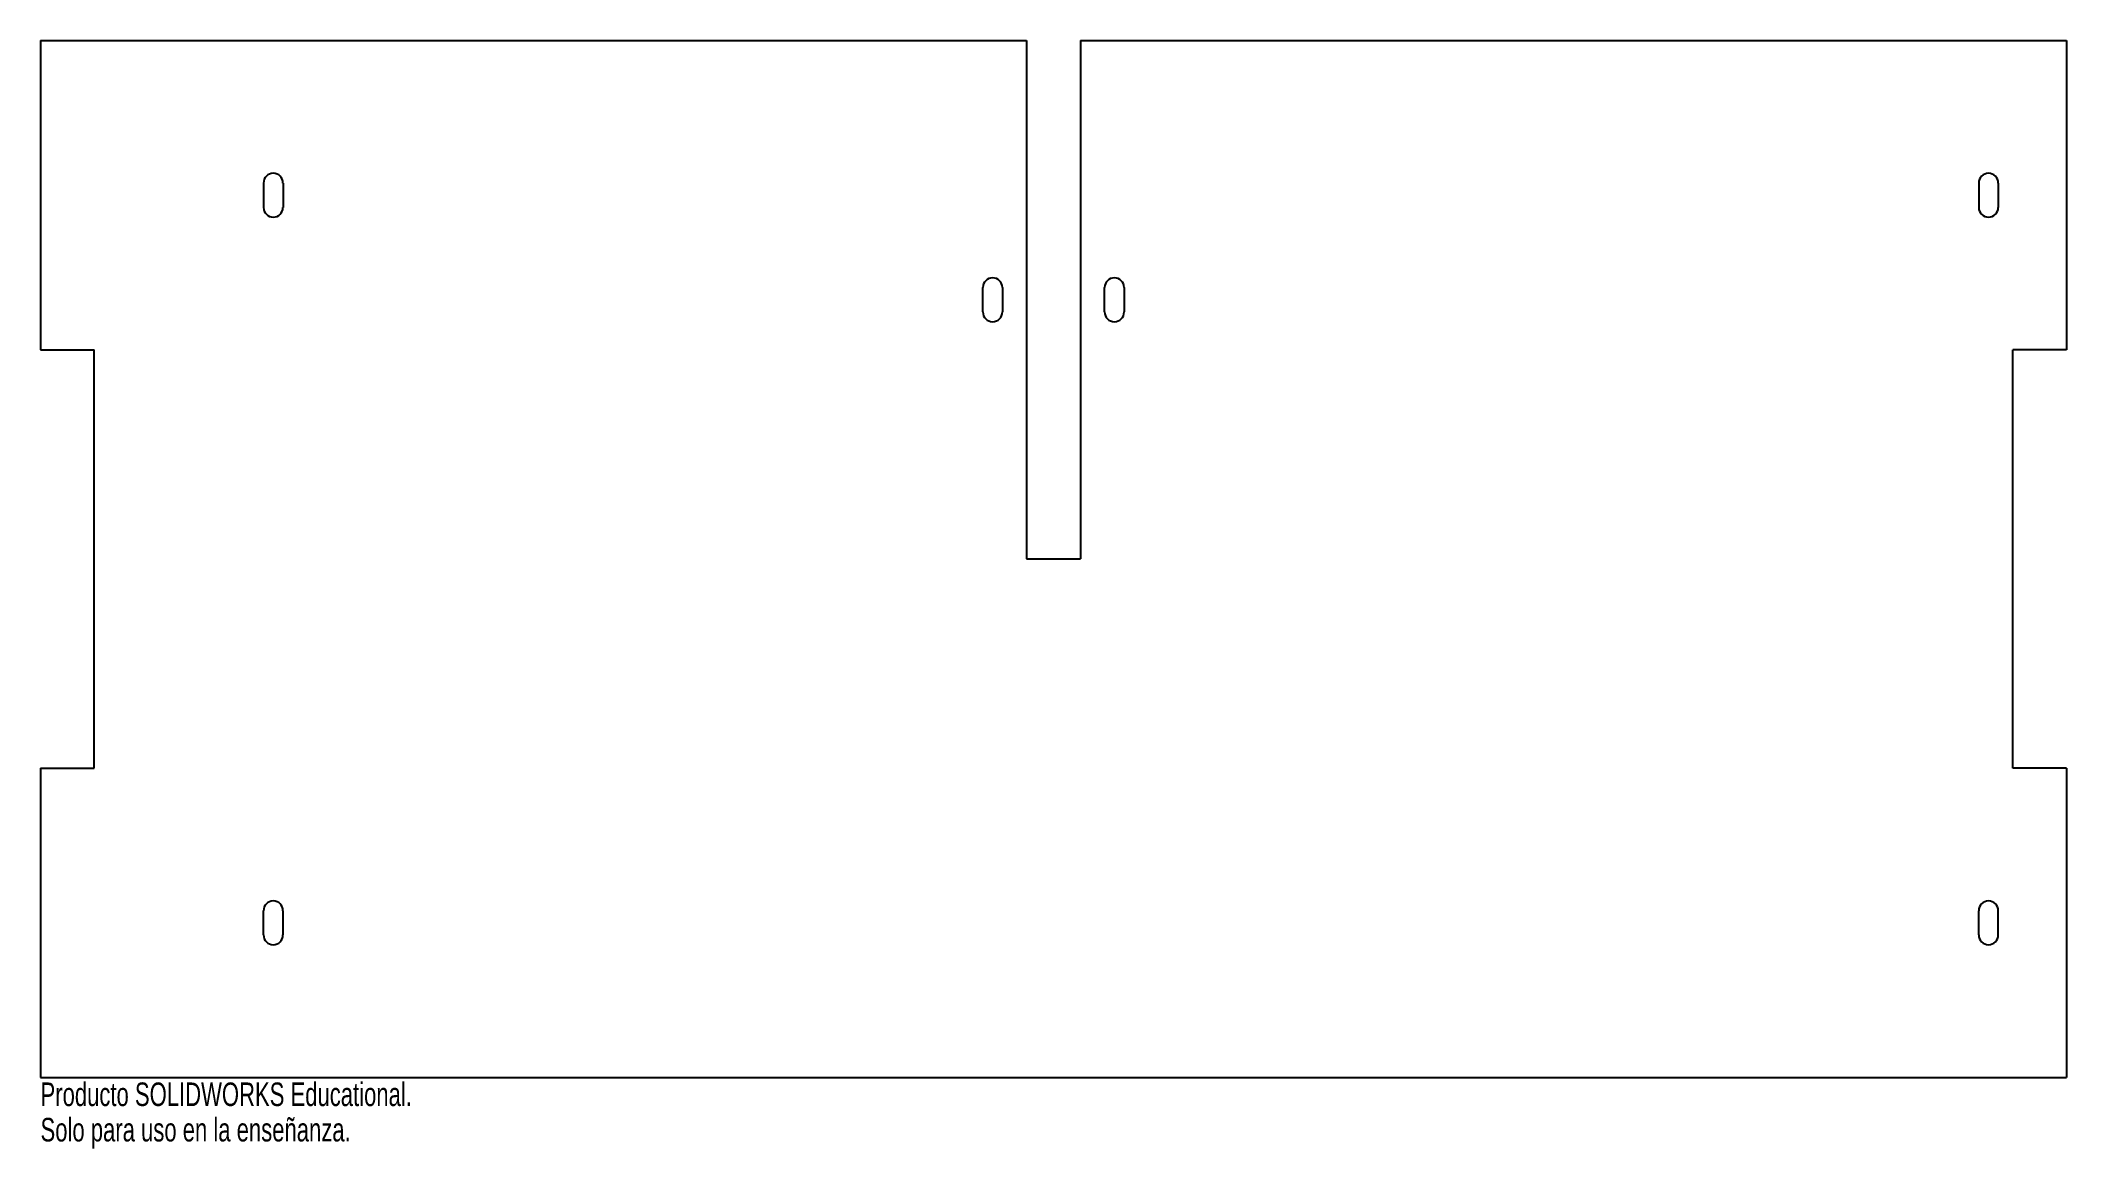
# Model space of a CAD drawing. Header units: inches. Extents: x -15.9 to 0.4, y -17.4 to -8.5.
import ezdxf

# ---------------------------------------------------------------- set-up
doc = ezdxf.new("R2010")
doc.units = ezdxf.units.IN
doc.header["$MEASUREMENT"] = 0
doc.styles.add('SLDTEXTSTYLE0', font='TXT', dxfattribs={"width": 0.7})

msp = doc.modelspace()

# ---------------------------------------------------------------- linework, layer by layer
at = {"color": 7, "linetype": 'Continuous', "lineweight": 25}
for p, q in [((-15.933, -8.473), (-7.967, -8.473)), ((-15.933, -8.473), (-15.933, -10.973)), ((-7.967, -8.473), (-7.967, -12.662)), ((-7.533, -8.473), (0.433, -8.473)), ((-7.533, -8.473), (-7.533, -12.662)), ((0.433, -8.473), (0.433, -10.973)), ((-14.132, -9.624), (-14.132, -9.821)), ((-13.974, -9.624), (-13.974, -9.821)), ((-0.276, -9.624), (-0.276, -9.821)), ((-0.118, -9.624), (-0.118, -9.821)), ((-8.321, -10.666), (-8.321, -10.469)), ((-8.163, -10.469), (-8.163, -10.666)), ((-7.337, -10.666), (-7.337, -10.469)), ((-7.179, -10.469), (-7.179, -10.666)), ((-15.933, -10.973), (-15.5, -10.973)), ((-15.5, -14.352), (-15.5, -10.973)), ((0, -14.352), (0, -10.973)), ((0.433, -10.973), (0, -10.973)), ((-7.967, -12.662), (-7.533, -12.662)), ((-15.933, -14.352), (-15.5, -14.352)), ((-15.933, -14.352), (-15.933, -16.852)), ((0.433, -14.352), (0, -14.352)), ((0.433, -14.352), (0.433, -16.852)), ((-14.132, -15.7), (-14.132, -15.504)), ((-13.974, -15.7), (-13.974, -15.504)), ((-0.276, -15.7), (-0.276, -15.504)), ((-0.118, -15.7), (-0.118, -15.504)), ((-15.933, -16.852), (0.433, -16.852))]:
    msp.add_line(p, q, dxfattribs=at)
for centre, start, end in [((-14.053, -9.624), 360, 180), ((-0.197, -9.624), 360, 180), ((-14.053, -9.821), 180, 360), ((-0.197, -9.821), 180, 360), ((-8.242, -10.469), 0, 180), ((-7.258, -10.469), 0, 180), ((-8.242, -10.666), 180, 360), ((-7.258, -10.666), 180, 360), ((-14.053, -15.504), 360, 180), ((-0.197, -15.504), 360, 180), ((-14.053, -15.7), 180, 360), ((-0.197, -15.7), 180, 360)]:
    msp.add_arc(centre, 0.0787, start, end, dxfattribs=at)

# ---------------------------------------------------------------- texts
at = {"color": 7, "linetype": 'Continuous', "char_height": 0.1903, "attachment_point": 1, "style": 'SLDTEXTSTYLE0'}
for s, insert in [('Producto SOLIDWORKS Educational.', (-15.933, -16.892)), ('Solo para uso en la enseñanza.', (-15.933, -17.178))]:
    msp.add_mtext(s, dxfattribs=dict(at, insert=insert))

doc.saveas('drawing.dxf')
